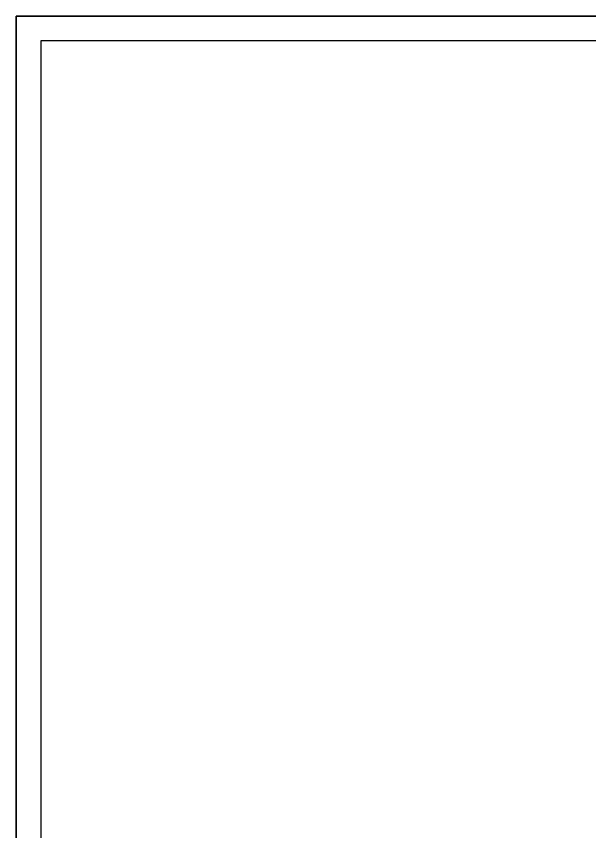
# Model space of a CAD drawing. Extents: x 0 to 420, y 0 to 297.
# Drawn here: x 0 to 117.3, y 130.1 to 297 of the extents above; entities that cross this region are included whole.
import ezdxf

# ---------------------------------------------------------------- set-up
doc = ezdxf.new("R2010")
doc.units = 0
doc.header["$LTSCALE"] = 23.1
doc.layers.get('0').update_dxf_attribs({"linetype": 'CONTINUOUS'})
doc.layers.add('90000_FRAME', color=7, linetype='CONTINUOUS')

msp = doc.modelspace()

# ---------------------------------------------------------------- linework, layer by layer
at = {"color": 7, "linetype": 'CONTINUOUS'}
for p, q in [((0, 0), (0, 297)), ((0, 297), (420, 297))]:
    msp.add_line(p, q, dxfattribs=at)
at = {"layer": '90000_FRAME', "color": 7, "linetype": 'CONTINUOUS'}
for p, q in [((0, 297), (0, 0)), ((420, 297), (0, 297)), ((5, 292), (5, 5)), ((415, 292), (5, 292))]:
    msp.add_line(p, q, dxfattribs=at)

doc.saveas('drawing.dxf')
